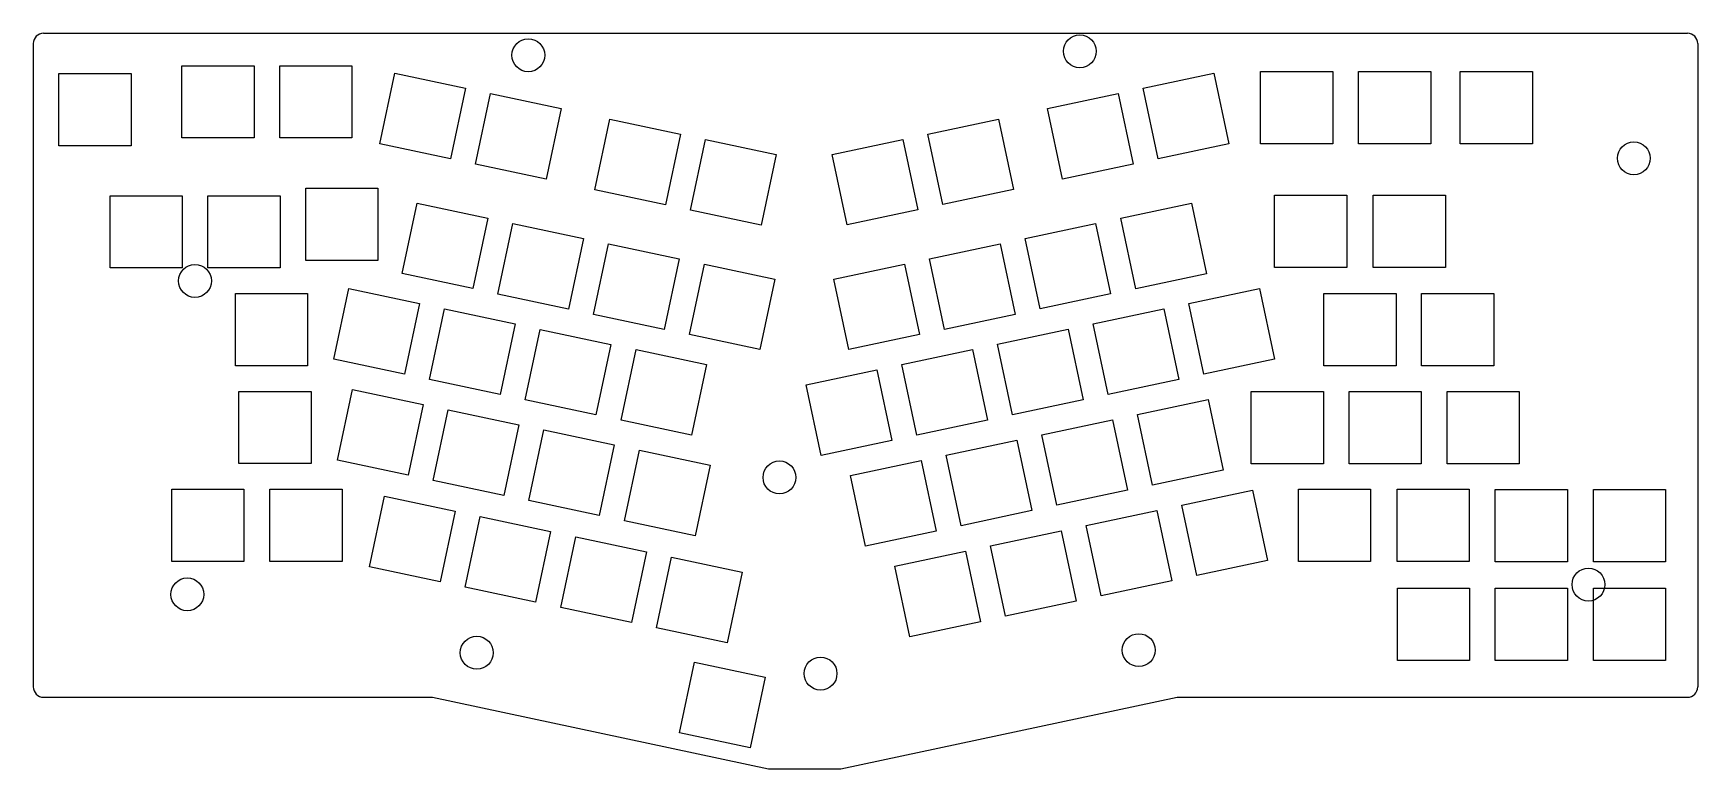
# Model space of a CAD drawing. Extents: x 25 to 350, y -168 to -24.
import ezdxf

# ---------------------------------------------------------------- set-up
doc = ezdxf.new("R2010")
doc.units = 0
doc.layers.add('WHITE', color=7, linetype='CONTINUOUS')

msp = doc.modelspace()

# ---------------------------------------------------------------- linework, layer by layer
at = {"layer": 'WHITE', "linetype": 'CONTINUOUS'}
for p, q in [((27.4126, -24.425077), (347.500049, -24.425077)), ((25.4126, -26.425077), (25.4126, -151.700071)), ((349.500049, -26.425077), (349.500049, -151.700071)), ((30.4019, -32.2688), (44.4519, -32.2688)), ((30.4019, -46.3188), (30.4019, -32.2688)), ((44.4519, -32.2688), (44.4519, -46.3188)), ((54.3414, -30.7575), (68.3914, -30.7575)), ((54.3414, -44.8075), (54.3414, -30.7575)), ((68.3914, -30.7575), (68.3914, -44.8075)), ((73.4041, -30.7448), (87.4541, -30.7448)), ((73.4041, -44.7948), (73.4041, -30.7448)), ((87.4541, -30.7448), (87.4541, -44.7948)), ((92.899632, -45.962007), (95.820793, -32.219032)), ((95.820793, -32.219032), (109.563768, -35.140193)), ((241.527732, -35.127493), (255.270707, -32.206332)), ((255.270707, -32.206332), (258.191868, -45.949307)), ((264.395, -31.875), (278.445, -31.875)), ((264.395, -45.925), (264.395, -31.875)), ((278.445, -31.875), (278.445, -45.925)), ((283.4577, -31.875), (297.5077, -31.875)), ((283.4577, -45.925), (283.4577, -31.875)), ((297.5077, -31.875), (297.5077, -45.925)), ((303.2707, -31.8798), (317.3207, -31.8798)), ((303.2707, -45.9298), (303.2707, -31.8798)), ((317.3207, -31.8798), (317.3207, -45.9298)), ((109.563768, -35.140193), (106.642607, -48.883168)), ((244.448893, -48.870468), (241.527732, -35.127493)), ((111.517832, -49.911707), (114.438993, -36.168732)), ((114.438993, -36.168732), (128.181968, -39.089893)), ((222.896832, -39.089893), (236.639807, -36.168732)), ((236.639807, -36.168732), (239.560968, -49.911707)), ((128.181968, -39.089893), (125.260807, -52.832868)), ((134.784232, -54.877407), (137.705393, -41.134432)), ((137.705393, -41.134432), (151.448368, -44.055593)), ((199.617732, -44.042893), (213.360707, -41.121732)), ((213.360707, -41.121732), (216.281868, -54.864707)), ((225.817993, -52.832868), (222.896832, -39.089893)), ((68.3914, -44.8075), (54.3414, -44.8075)), ((87.4541, -44.7948), (73.4041, -44.7948)), ((151.448368, -44.055593), (148.527207, -57.798568)), ((153.402432, -58.839807), (156.323593, -45.096832)), ((156.323593, -45.096832), (170.066568, -48.017993)), ((180.986832, -48.005293), (194.729807, -45.084132)), ((194.729807, -45.084132), (197.650968, -58.827107)), ((202.538893, -57.785868), (199.617732, -44.042893)), ((44.4519, -46.3188), (30.4019, -46.3188)), ((106.642607, -48.883168), (92.899632, -45.962007)), ((170.066568, -48.017993), (167.145407, -61.760968)), ((183.907993, -61.748268), (180.986832, -48.005293)), ((258.191868, -45.949307), (244.448893, -48.870468)), ((278.445, -45.925), (264.395, -45.925)), ((297.5077, -45.925), (283.4577, -45.925)), ((317.3207, -45.9298), (303.2707, -45.9298)), ((125.260807, -52.832868), (111.517832, -49.911707)), ((239.560968, -49.911707), (225.817993, -52.832868)), ((78.4587, -54.5827), (92.5087, -54.5827)), ((78.4587, -68.6327), (78.4587, -54.5827)), ((92.5087, -54.5827), (92.5087, -68.6327)), ((148.527207, -57.798568), (134.784232, -54.877407)), ((216.281868, -54.864707), (202.538893, -57.785868)), ((40.3587, -56.0686), (54.4087, -56.0686)), ((40.3587, -70.1186), (40.3587, -56.0686)), ((54.4087, -56.0686), (54.4087, -70.1186)), ((59.413368, -56.0686), (73.463368, -56.0686)), ((59.413368, -70.1186), (59.413368, -56.0686)), ((73.463368, -56.0686), (73.463368, -70.1186)), ((97.243032, -71.222307), (100.164193, -57.479332)), ((100.164193, -57.479332), (113.907168, -60.400493)), ((237.184332, -60.413193), (250.927307, -57.492032)), ((250.927307, -57.492032), (253.848468, -71.235007)), ((267.1217, -55.95), (281.1717, -55.95)), ((267.1217, -70), (267.1217, -55.95)), ((281.1717, -55.95), (281.1717, -70)), ((286.336, -55.9496), (300.386, -55.9496)), ((286.336, -69.9996), (286.336, -55.9496)), ((300.386, -55.9496), (300.386, -69.9996)), ((113.907168, -60.400493), (110.986007, -74.143468)), ((115.873932, -75.197407), (118.795093, -61.454432)), ((118.795093, -61.454432), (132.538068, -64.375593)), ((167.145407, -61.760968), (153.402432, -58.839807)), ((197.650968, -58.827107), (183.907993, -61.748268)), ((218.528032, -64.350193), (232.271007, -61.429032)), ((232.271007, -61.429032), (235.192168, -75.172007)), ((240.105493, -74.156168), (237.184332, -60.413193)), ((132.538068, -64.375593), (129.616907, -78.118568)), ((221.449193, -78.093168), (218.528032, -64.350193)), ((134.517532, -79.159807), (137.438693, -65.416832)), ((137.438693, -65.416832), (151.181668, -68.337993)), ((199.922532, -68.325293), (213.665507, -65.404132)), ((213.665507, -65.404132), (216.586668, -79.147107)), ((54.4087, -70.1186), (40.3587, -70.1186)), ((73.463368, -70.1186), (59.413368, -70.1186)), ((92.5087, -68.6327), (78.4587, -68.6327)), ((110.986007, -74.143468), (97.243032, -71.222307)), ((151.181668, -68.337993), (148.260507, -82.080968)), ((153.161132, -83.096807), (156.082293, -69.353832)), ((156.082293, -69.353832), (169.825268, -72.274993)), ((181.278932, -72.274993), (195.021907, -69.353832)), ((195.021907, -69.353832), (197.943068, -83.096807)), ((202.843693, -82.068268), (199.922532, -68.325293)), ((253.848468, -71.235007), (240.105493, -74.156168)), ((281.1717, -70), (267.1217, -70)), ((300.386, -69.9996), (286.336, -69.9996)), ((83.958832, -87.884707), (86.879993, -74.141732)), ((86.879993, -74.141732), (100.622968, -77.062893)), ((169.825268, -72.274993), (166.904107, -86.017968)), ((184.200093, -86.017968), (181.278932, -72.274993)), ((250.430432, -77.050193), (264.173407, -74.129032)), ((264.173407, -74.129032), (267.094568, -87.872007)), ((64.7681, -75.1186), (78.8181, -75.1186)), ((64.7681, -89.1686), (64.7681, -75.1186)), ((78.8181, -75.1186), (78.8181, -89.1686)), ((100.622968, -77.062893), (97.701807, -90.805868)), ((129.616907, -78.118568), (115.873932, -75.197407)), ((235.192168, -75.172007), (221.449193, -78.093168)), ((253.351593, -90.793168), (250.430432, -77.050193)), ((276.725, -75.1059), (290.775, -75.1059)), ((276.725, -89.1559), (276.725, -75.1059)), ((290.775, -75.1059), (290.775, -89.1559)), ((295.725, -75.1059), (309.775, -75.1059)), ((295.725, -89.1559), (295.725, -75.1059)), ((309.775, -75.1059), (309.775, -89.1559)), ((102.589732, -91.847107), (105.510893, -78.104132)), ((105.510893, -78.104132), (119.253868, -81.025293)), ((148.260507, -82.080968), (134.517532, -79.159807)), ((216.586668, -79.147107), (202.843693, -82.068268)), ((231.799532, -80.999893), (245.542507, -78.078732)), ((234.720693, -94.742868), (231.799532, -80.999893)), ((245.542507, -78.078732), (248.463668, -91.821707)), ((119.253868, -81.025293), (116.332707, -94.768268)), ((121.207932, -95.822207), (124.129093, -82.079232)), ((124.129093, -82.079232), (137.872068, -85.000393)), ((166.904107, -86.017968), (153.161132, -83.096807)), ((197.943068, -83.096807), (184.200093, -86.017968)), ((213.168632, -84.962293), (226.911607, -82.041132)), ((226.911607, -82.041132), (229.832768, -95.784107)), ((137.872068, -85.000393), (134.950907, -98.743368)), ((139.851532, -99.733807), (142.772693, -85.990832)), ((142.772693, -85.990832), (156.515668, -88.911993)), ((194.550432, -88.911993), (208.293407, -85.990832)), ((208.293407, -85.990832), (211.214568, -99.733807)), ((216.089793, -98.705268), (213.168632, -84.962293)), ((78.8181, -89.1686), (64.7681, -89.1686)), ((97.701807, -90.805868), (83.958832, -87.884707)), ((156.515668, -88.911993), (153.594507, -102.654968)), ((175.932232, -92.887093), (189.675207, -89.965932)), ((189.675207, -89.965932), (192.596368, -103.708907)), ((197.471593, -102.654968), (194.550432, -88.911993)), ((267.094568, -87.872007), (253.351593, -90.793168)), ((290.775, -89.1559), (276.725, -89.1559)), ((309.775, -89.1559), (295.725, -89.1559)), ((84.657332, -107.518907), (87.578493, -93.775932)), ((87.578493, -93.775932), (101.321468, -96.697093)), ((116.332707, -94.768268), (102.589732, -91.847107)), ((178.853393, -106.630068), (175.932232, -92.887093)), ((248.463668, -91.821707), (234.720693, -94.742868)), ((65.4412, -94.1686), (79.4912, -94.1686)), ((65.4412, -108.2186), (65.4412, -94.1686)), ((79.4912, -94.1686), (79.4912, -108.2186)), ((101.321468, -96.697093), (98.400307, -110.440068)), ((134.950907, -98.743368), (121.207932, -95.822207)), ((229.832768, -95.784107), (216.089793, -98.705268)), ((240.410132, -98.640193), (254.153107, -95.719032)), ((254.153107, -95.719032), (257.074268, -109.462007)), ((262.565, -94.1813), (276.615, -94.1813)), ((262.565, -108.2313), (262.565, -94.1813)), ((276.615, -94.1813), (276.615, -108.2313)), ((281.615, -94.1813), (295.665, -94.1813)), ((281.615, -108.2313), (281.615, -94.1813)), ((295.665, -94.1813), (295.665, -108.2313)), ((300.695, -94.175), (314.745, -94.175)), ((300.695, -108.225), (300.695, -94.175)), ((314.745, -94.175), (314.745, -108.225)), ((103.288232, -111.481307), (106.209393, -97.738332)), ((106.209393, -97.738332), (119.952368, -100.659493)), ((153.594507, -102.654968), (139.851532, -99.733807)), ((211.214568, -99.733807), (197.471593, -102.654968)), ((221.804632, -102.577193), (235.547607, -99.656032)), ((235.547607, -99.656032), (238.468768, -113.399007)), ((243.331293, -112.383168), (240.410132, -98.640193)), ((119.952368, -100.659493), (117.031207, -114.402468)), ((121.881032, -115.405607), (124.802193, -101.662632)), ((124.802193, -101.662632), (138.545168, -104.583793)), ((203.173732, -106.552293), (216.916707, -103.631132)), ((216.916707, -103.631132), (219.837868, -117.374107)), ((224.725793, -116.320168), (221.804632, -102.577193)), ((138.545168, -104.583793), (135.624007, -118.326768)), ((140.524632, -119.368007), (143.445793, -105.625032)), ((143.445793, -105.625032), (157.188768, -108.546193)), ((192.596368, -103.708907), (178.853393, -106.630068)), ((206.094893, -120.295268), (203.173732, -106.552293)), ((79.4912, -108.2186), (65.4412, -108.2186)), ((98.400307, -110.440068), (84.657332, -107.518907)), ((157.188768, -108.546193), (154.267607, -122.289168)), ((184.542832, -110.527393), (198.285807, -107.606232)), ((198.285807, -107.606232), (201.206968, -121.349207)), ((257.074268, -109.462007), (243.331293, -112.383168)), ((276.615, -108.2313), (262.565, -108.2313)), ((295.665, -108.2313), (281.615, -108.2313)), ((314.745, -108.225), (300.695, -108.225)), ((52.385, -113.215), (66.435, -113.215)), ((52.385, -127.265), (52.385, -113.215)), ((66.435, -113.215), (66.435, -127.265)), ((71.475, -113.2059), (85.525, -113.2059)), ((71.475, -127.2559), (71.475, -113.2059)), ((85.525, -113.2059), (85.525, -127.2559)), ((117.031207, -114.402468), (103.288232, -111.481307)), ((187.463993, -124.270368), (184.542832, -110.527393)), ((238.468768, -113.399007), (224.725793, -116.320168)), ((249.058832, -116.280493), (262.801807, -113.359332)), ((262.801807, -113.359332), (265.722968, -127.102307)), ((271.74, -113.2059), (285.79, -113.2059)), ((271.74, -127.2559), (271.74, -113.2059)), ((285.79, -113.2059), (285.79, -127.2559)), ((290.975, -113.2186), (305.025, -113.2186)), ((290.975, -127.2686), (290.975, -113.2186)), ((305.025, -113.2186), (305.025, -127.2686)), ((310.075, -113.275), (324.125, -113.275)), ((310.075, -127.325), (310.075, -113.275)), ((324.125, -113.275), (324.125, -127.325)), ((329.195, -113.275), (343.245, -113.275)), ((329.195, -127.325), (329.195, -113.275)), ((343.245, -113.275), (343.245, -127.325)), ((90.867932, -128.310907), (93.789093, -114.567932)), ((93.789093, -114.567932), (107.532068, -117.489093)), ((135.624007, -118.326768), (121.881032, -115.405607)), ((251.979993, -130.023468), (249.058832, -116.280493)), ((107.532068, -117.489093), (104.610907, -131.232068)), ((109.486132, -132.260607), (112.407293, -118.517632)), ((112.407293, -118.517632), (126.150268, -121.438793)), ((154.267607, -122.289168), (140.524632, -119.368007)), ((219.837868, -117.374107), (206.094893, -120.295268)), ((230.415232, -120.242893), (244.158207, -117.321732)), ((244.158207, -117.321732), (247.079368, -131.064707)), ((126.150268, -121.438793), (123.229107, -135.181768)), ((128.129732, -136.223007), (131.050893, -122.480032)), ((131.050893, -122.480032), (144.793868, -125.401193)), ((201.206968, -121.349207), (187.463993, -124.270368)), ((211.797032, -124.205293), (225.540007, -121.284132)), ((225.540007, -121.284132), (228.461168, -135.027107)), ((233.336393, -133.985868), (230.415232, -120.242893)), ((144.793868, -125.401193), (141.872707, -139.144168)), ((193.153432, -128.180393), (206.896407, -125.259232)), ((206.896407, -125.259232), (209.817568, -139.002207)), ((214.718193, -137.948268), (211.797032, -124.205293)), ((66.435, -127.265), (52.385, -127.265)), ((85.525, -127.2559), (71.475, -127.2559)), ((104.610907, -131.232068), (90.867932, -128.310907)), ((146.760632, -140.172707), (149.681793, -126.429732)), ((149.681793, -126.429732), (163.424768, -129.350893)), ((163.424768, -129.350893), (160.503607, -143.093868)), ((196.074593, -141.923368), (193.153432, -128.180393)), ((265.722968, -127.102307), (251.979993, -130.023468)), ((285.79, -127.2559), (271.74, -127.2559)), ((305.025, -127.2686), (290.975, -127.2686)), ((324.125, -127.325), (310.075, -127.325)), ((343.245, -127.325), (329.195, -127.325)), ((123.229107, -135.181768), (109.486132, -132.260607)), ((247.079368, -131.064707), (233.336393, -133.985868)), ((291.0123, -132.475), (305.0623, -132.475)), ((291.0123, -146.525), (291.0123, -132.475)), ((305.0623, -132.475), (305.0623, -146.525)), ((310.075, -132.475), (324.125, -132.475)), ((310.075, -146.525), (310.075, -132.475)), ((324.125, -132.475), (324.125, -146.525)), ((329.195, -132.475), (343.245, -132.475)), ((329.195, -146.525), (329.195, -132.475)), ((343.245, -132.475), (343.245, -146.525)), ((228.461168, -135.027107), (214.718193, -137.948268)), ((141.872707, -139.144168), (128.129732, -136.223007)), ((209.817568, -139.002207), (196.074593, -141.923368)), ((160.503607, -143.093868), (146.760632, -140.172707)), ((151.256132, -160.604907), (154.177293, -146.861932)), ((154.177293, -146.861932), (167.920268, -149.783093)), ((305.0623, -146.525), (291.0123, -146.525)), ((324.125, -146.525), (310.075, -146.525)), ((343.245, -146.525), (329.195, -146.525)), ((167.920268, -149.783093), (164.999107, -163.526068)), ((27.4126, -153.700071), (103.1268, -153.700071)), ((103.1268, -153.700071), (168.6001, -167.6178)), ((182.6301, -167.6178), (248.1101, -153.700071)), ((248.1101, -153.700071), (347.500049, -153.700071)), ((164.999107, -163.526068), (151.256132, -160.604907)), ((168.6001, -167.6178), (182.6301, -167.6178))]:
    msp.add_line(p, q, dxfattribs=at)
at = {"layer": 'WHITE'}
for centre in [(121.8, -28.7), (229.192785, -27.932509), (337.058, -48.768), (56.896, -72.644), (170.7, -110.9), (328.2225, -131.7647), (55.4, -133.67), (111.76, -145.034), (240.665, -144.526), (178.7, -149.1)]:
    msp.add_circle(centre, 3.2, dxfattribs=at)
for centre, radius, start, end in [((27.4126, -26.42508), 2, 90, 179.99991406), ((347.5001, -26.425), 1.999923, -0.00220594, 90.0014611), ((27.4126, -151.7001), 1.999971, -180.00083079, -90), ((347.5, -151.7), 2.000049, -89.9985963, -0.00203395)]:
    msp.add_arc(centre, radius, start, end, dxfattribs=at)

doc.saveas('drawing.dxf')
